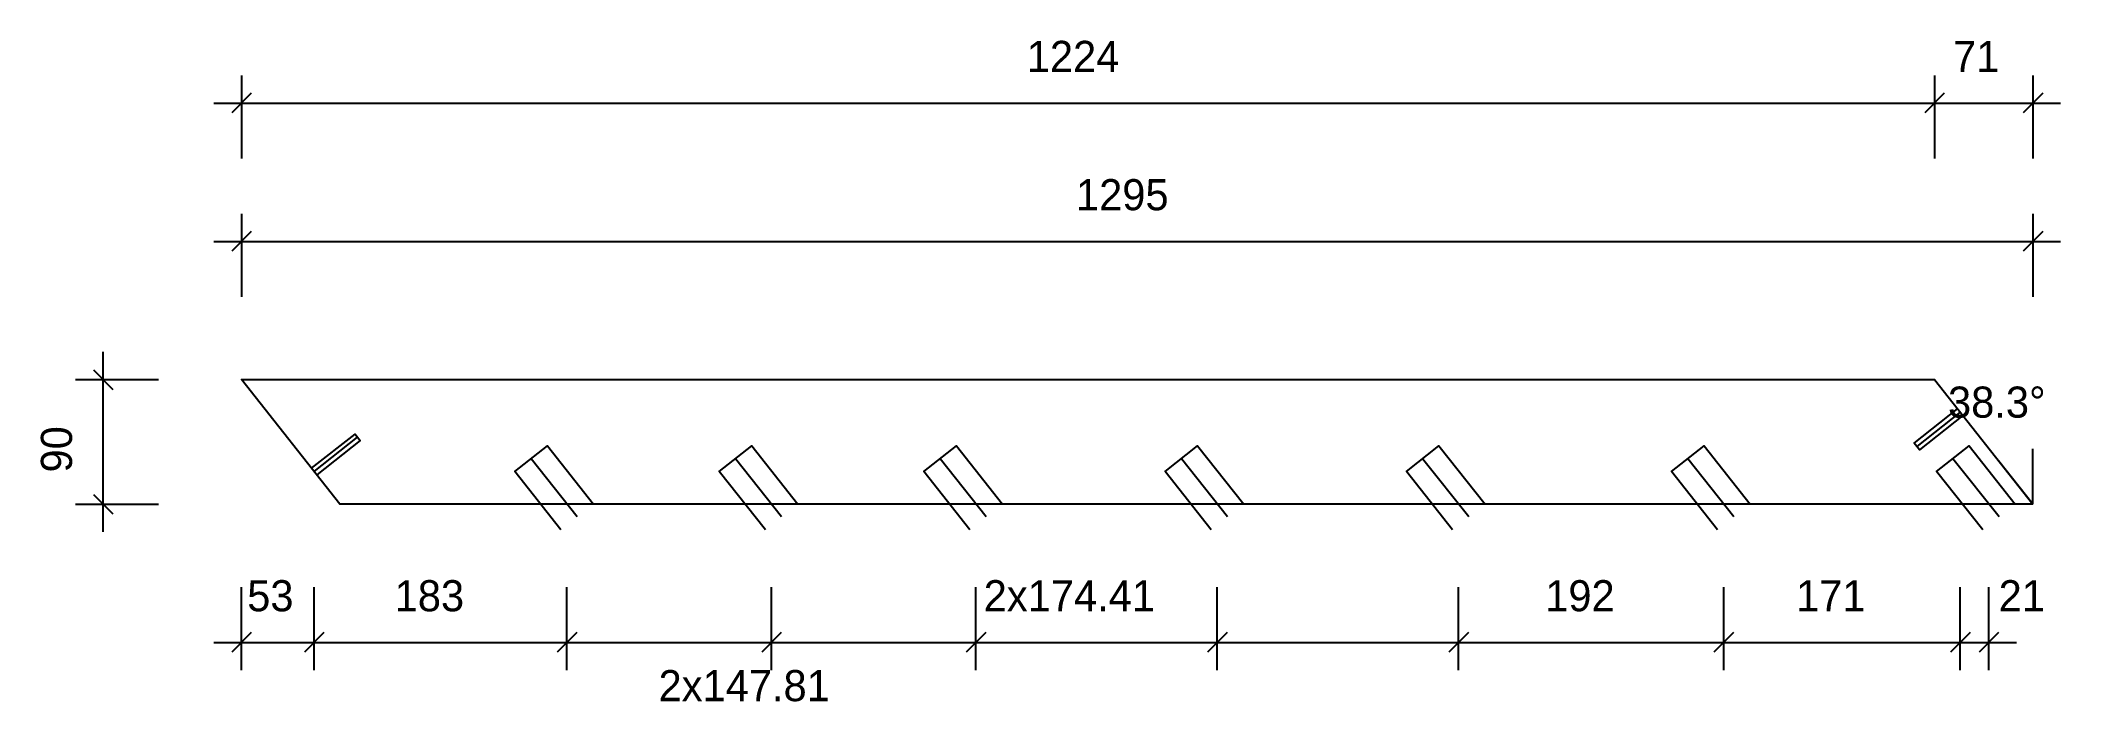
# Model space of a CAD drawing. Header units: millimetres. Extents: x -145 to 1315, y -143 to 335.
import ezdxf
from ezdxf.enums import TextEntityAlignment as Align

# ---------------------------------------------------------------- set-up
doc = ezdxf.new("R2010")
doc.units = ezdxf.units.MM
for name, color, linetype in [('CONTOUR', 7, 'CONTINUOUS'), ('DIMLINES', 7, 'CONTINUOUS'), ('DIMLINESTEXT', 7, 'CONTINUOUS'), ('DRILLINGSSIDE', 7, 'CONTINUOUS')]:
    doc.layers.add(name, color=color, linetype=linetype)

msp = doc.modelspace()

# ---------------------------------------------------------------- linework, layer by layer
at = {"layer": 'CONTOUR', "color": 0, "linetype": '0'}
msp.add_lwpolyline([(1294.901, 0), (71.149, 0), (0, 90), (1223.752, 90), (1294.901, 0)], dxfattribs=at)
at = {"layer": 'DIMLINES', "color": 0}
for p, q in [((0, 310), (0, 250)), ((1223.752, 310), (1223.752, 250)), ((1294.901, 310), (1294.901, 250)), ((7.071, 297.071), (-7.071, 282.929)), ((1230.823, 297.071), (1216.681, 282.929)), ((1301.972, 297.071), (1287.83, 282.929)), ((-20, 290), (1314.901, 290)), ((0, 210), (0, 150)), ((1294.901, 210), (1294.901, 150)), ((-20, 190), (1314.901, 190)), ((7.071, 197.071), (-7.071, 182.929)), ((1301.972, 197.071), (1287.83, 182.929)), ((-100, -20), (-100, 110)), ((-120, 90), (-60, 90)), ((-107.071, 97.071), (-92.929, 82.929)), ((1294.901, 0), (1270.094, 31.379)), ((1294.901, 0), (1294.901, 40)), ((-120, 0), (-60, 0)), ((-107.071, 7.071), (-92.929, -7.071)), ((0, -120), (0, -60)), ((52.544, -120), (52.544, -60)), ((235.291, -120), (235.291, -60)), ((383.101, -120), (383.101, -60)), ((530.912, -120), (530.912, -60)), ((705.326, -120), (705.326, -60)), ((879.74, -120), (879.74, -60)), ((1071.386, -120), (1071.386, -60)), ((1242.357, -120), (1242.357, -60)), ((1263.032, -120), (1263.032, -60)), ((-20, -100), (1283.032, -100)), ((7.071, -92.929), (-7.071, -107.071)), ((59.615, -92.929), (45.473, -107.071)), ((242.362, -92.929), (228.22, -107.071)), ((390.173, -92.929), (376.03, -107.071)), ((537.983, -92.929), (523.841, -107.071)), ((712.397, -92.929), (698.255, -107.071)), ((886.811, -92.929), (872.669, -107.071)), ((1078.457, -92.929), (1064.315, -107.071)), ((1249.428, -92.929), (1235.286, -107.071)), ((1270.103, -92.929), (1255.961, -107.071))]:
    msp.add_line(p, q, dxfattribs=at)
at = {"layer": 'DRILLINGSSIDE', "color": 3}
for p, q in [((1242.357, 66.466), (1210.978, 41.659)), ((52.544, 23.534), (83.923, 48.341)), ((242.645, -9.302), (209.332, 32.837)), ((390.455, -9.302), (357.143, 32.837)), ((538.266, -9.302), (504.953, 32.837)), ((712.68, -9.302), (679.367, 32.837)), ((887.094, -9.302), (853.781, 32.837)), ((1078.74, -9.302), (1045.427, 32.837)), ((1270.386, -9.302), (1237.074, 32.837))]:
    msp.add_line(p, q, dxfattribs=at)
at = {"layer": 'DRILLINGSSIDE', "color": 3, "linetype": '3'}
for points in [[(1244.217, 64.112), (1212.838, 39.306), (1209.117, 44.013), (1240.496, 68.819)], [(50.684, 25.888), (82.063, 50.694), (85.784, 45.987), (54.405, 21.181)], [(230.878, -18.605), (197.565, 23.534), (221.099, 42.139), (254.412, 0)], [(378.688, -18.605), (345.375, 23.534), (368.91, 42.139), (402.223, 0)], [(526.499, -18.605), (493.186, 23.534), (516.72, 42.139), (550.033, 0)], [(700.913, -18.605), (667.6, 23.534), (691.134, 42.139), (724.447, 0)], [(875.327, -18.605), (842.014, 23.534), (865.548, 42.139), (898.861, 0)], [(1066.973, -18.605), (1033.66, 23.534), (1057.194, 42.139), (1090.507, 0)], [(1258.619, -18.605), (1225.306, 23.534), (1248.841, 42.139), (1282.154, 0)]]:
    msp.add_lwpolyline(points, dxfattribs=at)

# ---------------------------------------------------------------- texts
at = {"layer": 'DIMLINESTEXT'}
for s, p in [('1224', (567.628, 335)), ('71', (1237.202, 335)), ('1295', (603.203, 235)), ('38.3°', (1233.519, 85))]:
    msp.add_text(s, height=22.5, dxfattribs=at).set_placement(p, align=Align.TOP_LEFT)
for s, rotation, p in [('90', 90, (-145, 22.876)), ('53', -360, (4.148, -55)), ('183', -360, (110.732, -55)), ('2x174.41', -360, (536.5, -55)), ('192', -360, (942.377, -55)), ('171', -360, (1123.686, -55)), ('21', -360, (1270.132, -55)), ('2x147.81', -360, (301.482, -120))]:
    msp.add_text(s, height=22.5, rotation=rotation, dxfattribs=at).set_placement(p, align=Align.TOP_LEFT)

doc.saveas('drawing.dxf')
